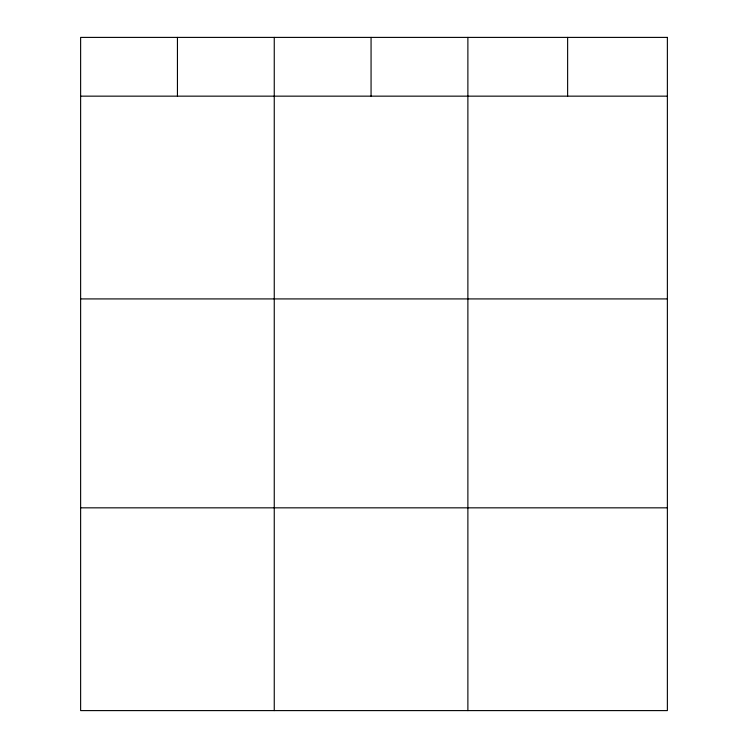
<?xml version="1.0" encoding="UTF-8"?>
<svg xmlns="http://www.w3.org/2000/svg" width="748" height="748" viewBox="0 0 748 748"><rect width="100%" height="100%" fill="white"/><g stroke="black" fill="none" stroke-linecap="round" stroke-linejoin="round"><path stroke-width="1.12" d="M80.625 96.155L667.375 96.155M80.625 298.92L667.375 298.92M80.625 507.836L667.375 507.836M567.629 37.4L567.629 96.155M467.883 37.4L467.883 710.6M371.064 37.4L371.064 96.155M274.254 37.4L274.254 710.6M177.444 37.4L177.444 96.155M667.375 37.4L80.625 37.4L80.625 710.6L667.375 710.6L667.375 37.4"/></g></svg>
